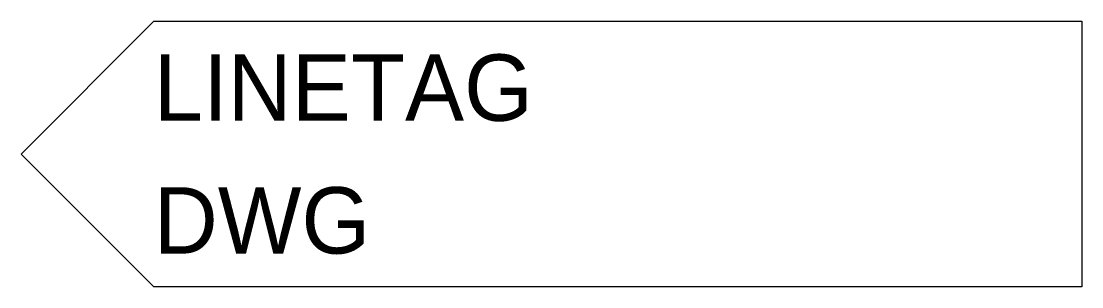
# Model space of a CAD drawing. Extents: x -2 to 0, y -0.25 to 0.25.
import ezdxf

# ---------------------------------------------------------------- set-up
doc = ezdxf.new("R2010")
doc.units = 0
doc.layers.add('5', color=5, linetype='CONTINUOUS')

msp = doc.modelspace()

# ---------------------------------------------------------------- linework, layer by layer
at = {"layer": '5', "color": 0}
for p, q in [((-2, 0), (-1.75, 0.25)), ((-1.75, 0.25), (0, 0.25)), ((0, 0.25), (0, 0)), ((-1.75, -0.25), (-2, 0)), ((0, 0), (0, -0.25)), ((0, -0.25), (-1.75, -0.25))]:
    msp.add_line(p, q, dxfattribs=at)

# ---------------------------------------------------------------- texts
for tag, p in [('LINETAG', (-1.75, 0.0625)), ('DWG', (-1.75, -0.1875))]:
    msp.add_attdef(tag, p, '', height=0.125, dxfattribs=at)

doc.saveas('drawing.dxf')
